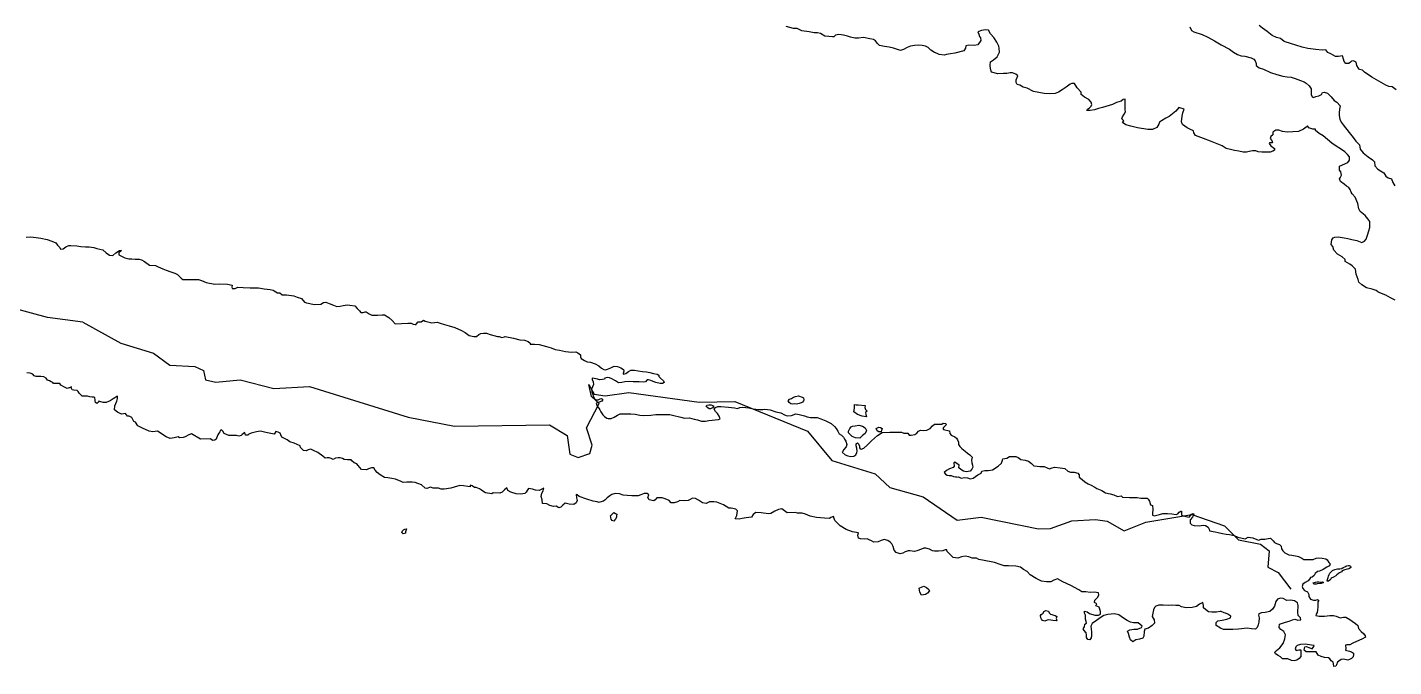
# Model space of a CAD drawing. Header units: metres. Extents: x 13.21 to 19.52, y 42.14 to 46.62.
# Drawn here: x 17.4799 to 17.7594, y 42.6868 to 42.8175 of the extents above; entities that cross this region are included whole.
import ezdxf

# ---------------------------------------------------------------- set-up
doc = ezdxf.new("R2010")
doc.units = ezdxf.units.M
doc.header["$MEASUREMENT"] = 0
doc.layers.add('CESTE', color=5, linetype='Continuous')
doc.layers.add('hr', color=9, linetype='Continuous')

msp = doc.modelspace()

# ---------------------------------------------------------------- linework, layer by layer
at = {"layer": 'CESTE'}
for points in [[(17.49119, 42.75725), (17.48397, 42.75814), (17.47258, 42.76123)], [(17.49119, 42.75725), (17.49899, 42.75294), (17.50565, 42.75087), (17.50902, 42.74841), (17.5141, 42.74813), (17.51591, 42.74732), (17.5163, 42.7454), (17.51841, 42.74493), (17.52342, 42.7454), (17.5303, 42.74366), (17.53757, 42.74408), (17.55778, 42.73778), (17.56724, 42.73596), (17.58667, 42.73623), (17.59028, 42.73406), (17.59085, 42.73023), (17.59254, 42.72957), (17.59495, 42.73035), (17.59543, 42.7321), (17.59423, 42.7356), (17.59685, 42.74058), (17.59526, 42.74199), (17.59469, 42.74449), (17.59583, 42.74253), (17.59808, 42.74213), (17.60293, 42.74281), (17.6173, 42.74085), (17.62456, 42.74099), (17.63946, 42.73491), (17.64443, 42.7289), (17.65329, 42.7262), (17.65628, 42.72343), (17.6631, 42.72151), (17.67006, 42.71675), (17.67496, 42.71734), (17.68673, 42.71498), (17.68917, 42.715), (17.6935, 42.71658), (17.69837, 42.71688), (17.70076, 42.71653), (17.70425, 42.71453), (17.70869, 42.71632), (17.71806, 42.71786), (17.72473, 42.71556), (17.7276, 42.71268), (17.73211, 42.71181), (17.7339, 42.71048), (17.73363, 42.70711), (17.73576, 42.70604), (17.73831, 42.70264)]]:
    msp.add_lwpolyline(points, dxfattribs=at)
at = {"layer": 'hr'}
for points in [[(17.75966, 42.76175), (17.75873, 42.7622), (17.75775, 42.76274), (17.75652, 42.76319), (17.75609, 42.76342), (17.75578, 42.76369), (17.75498, 42.76396), (17.75381, 42.76427), (17.75288, 42.76482), (17.75221, 42.7654), (17.75208, 42.76595), (17.75171, 42.76703), (17.75158, 42.76803), (17.7509, 42.76871), (17.75041, 42.76907), (17.74942, 42.76961), (17.74942, 42.77002), (17.7488, 42.77056), (17.74788, 42.77114), (17.74714, 42.77196), (17.74689, 42.77271), (17.74658, 42.77307), (17.7467, 42.77402), (17.74701, 42.77447), (17.74731, 42.77461), (17.74799, 42.7747), (17.74922, 42.77448), (17.74996, 42.77434), (17.75082, 42.77412), (17.7518, 42.77389), (17.75285, 42.77353), (17.7534, 42.77376), (17.75377, 42.77421), (17.75401, 42.77498), (17.75425, 42.77589), (17.7545, 42.77657), (17.75449, 42.77721), (17.75449, 42.77779), (17.75406, 42.77838), (17.7535, 42.77906), (17.75252, 42.77983), (17.75227, 42.78042), (17.75202, 42.78146), (17.75146, 42.78277), (17.75084, 42.78347), (17.75066, 42.78383), (17.75047, 42.78433), (17.75022, 42.78474), (17.74973, 42.78505), (17.74924, 42.78541), (17.7485, 42.78596), (17.74831, 42.7865), (17.74843, 42.78673), (17.74868, 42.78727), (17.74855, 42.78795), (17.7483, 42.78831), (17.7483, 42.78876), (17.7483, 42.78913), (17.75002, 42.78985), (17.75032, 42.79035), (17.75032, 42.79099), (17.74995, 42.79153), (17.74939, 42.79207), (17.74847, 42.79266), (17.74761, 42.7932), (17.74668, 42.79383), (17.74495, 42.7953), (17.74415, 42.7958), (17.74335, 42.79643), (17.74335, 42.79666), (17.74286, 42.79665), (17.742, 42.79692), (17.74175, 42.79733), (17.74144, 42.7971), (17.74089, 42.79665), (17.73991, 42.79619), (17.73757, 42.79605), (17.73659, 42.79623), (17.73585, 42.7965), (17.73529, 42.7965), (17.73462, 42.79605), (17.73462, 42.7955), (17.73425, 42.79519), (17.73407, 42.79478), (17.73444, 42.79433), (17.73457, 42.79396), (17.73451, 42.79387), (17.73395, 42.79392), (17.73389, 42.79378), (17.73426, 42.79328), (17.735, 42.7927), (17.735, 42.79238), (17.73464, 42.79215), (17.73408, 42.79201), (17.73335, 42.79197), (17.73242, 42.79201), (17.73162, 42.79205), (17.73119, 42.79223), (17.73045, 42.79228), (17.72978, 42.79214), (17.72923, 42.79196), (17.72855, 42.792), (17.72769, 42.79218), (17.72683, 42.79232), (17.72596, 42.79249), (17.7251, 42.79276), (17.7243, 42.79326), (17.7219, 42.79423), (17.72048, 42.79477), (17.71882, 42.7954), (17.71851, 42.7959), (17.71844, 42.79635), (17.71764, 42.79666), (17.71709, 42.79698), (17.71616, 42.79766), (17.71598, 42.7982), (17.71609, 42.79933), (17.71621, 42.80001), (17.71652, 42.80074), (17.71541, 42.80114), (17.7148, 42.80037), (17.71345, 42.79928), (17.71278, 42.79896), (17.71186, 42.79837), (17.71149, 42.79814), (17.7113, 42.79773), (17.71088, 42.79701), (17.71002, 42.79664), (17.7091, 42.79664), (17.70694, 42.79695), (17.70559, 42.79731), (17.70454, 42.79758), (17.70386, 42.79803), (17.70417, 42.7984), (17.70374, 42.7988), (17.70392, 42.79921), (17.70422, 42.79976), (17.70447, 42.80021), (17.70446, 42.80066), (17.70446, 42.8013), (17.70446, 42.80216), (17.70445, 42.80284), (17.70402, 42.80274), (17.7036, 42.80238), (17.70267, 42.80211), (17.70182, 42.8017), (17.69979, 42.80108), (17.69899, 42.80094), (17.69819, 42.80062), (17.69727, 42.80048), (17.69659, 42.80048), (17.69672, 42.80075), (17.69714, 42.80103), (17.69751, 42.80139), (17.69763, 42.80175), (17.69751, 42.80221), (17.69701, 42.80275), (17.69615, 42.8032), (17.69541, 42.80379), (17.69541, 42.80428), (17.6946, 42.80514), (17.69405, 42.806), (17.69355, 42.806), (17.69318, 42.80591), (17.69239, 42.80527), (17.69153, 42.80473), (17.69079, 42.80423), (17.69012, 42.804), (17.68889, 42.8039), (17.68784, 42.80399), (17.68569, 42.80439), (17.68439, 42.80507), (17.68359, 42.80529), (17.68291, 42.80565), (17.68236, 42.80583), (17.68217, 42.80624), (17.68217, 42.80678), (17.68247, 42.8076), (17.6821, 42.80796), (17.68136, 42.80819), (17.68093, 42.80819), (17.68026, 42.80805), (17.67952, 42.80805), (17.67841, 42.808), (17.67712, 42.80833), (17.67687, 42.80901), (17.6768, 42.80978), (17.67686, 42.81046), (17.67748, 42.81087), (17.67827, 42.81146), (17.6787, 42.81241), (17.67869, 42.81327), (17.67857, 42.81368), (17.67819, 42.81445), (17.67757, 42.81544), (17.67689, 42.81617), (17.67646, 42.81689), (17.67584, 42.81702), (17.67505, 42.81684), (17.67431, 42.81657), (17.6745, 42.81612), (17.67462, 42.81562), (17.67487, 42.81535), (17.67493, 42.8148), (17.67432, 42.8139), (17.67352, 42.8138), (17.67248, 42.81385), (17.67186, 42.81371), (17.6718, 42.81325), (17.67144, 42.81271), (17.66959, 42.81225), (17.66867, 42.81207), (17.66787, 42.81198), (17.66744, 42.81179), (17.6664, 42.81197), (17.66597, 42.81215), (17.66541, 42.81238), (17.66467, 42.81283), (17.66411, 42.81337), (17.66356, 42.81364), (17.66294, 42.81382), (17.6622, 42.81386), (17.66134, 42.81381), (17.66054, 42.81367), (17.65981, 42.8134), (17.65907, 42.81299), (17.65846, 42.81276), (17.65704, 42.81323), (17.65618, 42.81346), (17.65519, 42.81355), (17.65415, 42.81381), (17.65377, 42.81422), (17.65334, 42.81476), (17.65297, 42.81499), (17.65223, 42.81517), (17.65088, 42.81544), (17.64989, 42.8153), (17.64916, 42.81529), (17.64823, 42.81552), (17.64762, 42.8157), (17.64681, 42.81588), (17.64583, 42.81601), (17.64521, 42.81592), (17.64485, 42.81555), (17.64454, 42.81555), (17.6438, 42.81564), (17.643, 42.81573), (17.64208, 42.81622), (17.64152, 42.8164), (17.64084, 42.8164), (17.6398, 42.81658), (17.63832, 42.8168), (17.63733, 42.81725), (17.63659, 42.81729), (17.63512, 42.81767)], [(17.71767, 42.81759), (17.71798, 42.81686), (17.71848, 42.81659), (17.7202, 42.81605), (17.72137, 42.81551), (17.72273, 42.81477), (17.72409, 42.81391), (17.72581, 42.81305), (17.72662, 42.81242), (17.72742, 42.81197), (17.72816, 42.8117), (17.7289, 42.81161), (17.73019, 42.8113), (17.73074, 42.81098), (17.73105, 42.81067), (17.73124, 42.81012), (17.73124, 42.80967), (17.73186, 42.80922), (17.73272, 42.80895), (17.73414, 42.80827), (17.73549, 42.80787), (17.73666, 42.80755), (17.73759, 42.80738), (17.73839, 42.80733), (17.73919, 42.80706), (17.7403, 42.80666), (17.74103, 42.80639), (17.74147, 42.80607), (17.74208, 42.80557), (17.74246, 42.80496), (17.74246, 42.80428), (17.74246, 42.80379), (17.74271, 42.80329), (17.74295, 42.80315), (17.74345, 42.80334), (17.74406, 42.80352), (17.74461, 42.80379), (17.7448, 42.8042), (17.74516, 42.80425), (17.74584, 42.80407), (17.74658, 42.8033), (17.7472, 42.80257), (17.74776, 42.80221), (17.74844, 42.80144), (17.74831, 42.80076), (17.74819, 42.80004), (17.7482, 42.79945), (17.74832, 42.79873), (17.74863, 42.79809), (17.749, 42.79755), (17.75024, 42.79601), (17.75111, 42.79497), (17.7516, 42.7942), (17.75234, 42.79348), (17.75253, 42.79258), (17.75309, 42.79181), (17.75413, 42.79099), (17.75506, 42.79041), (17.75543, 42.78998), (17.75549, 42.78916), (17.75611, 42.78853), (17.75667, 42.78817), (17.75734, 42.78776), (17.75778, 42.78704), (17.75821, 42.78672), (17.75895, 42.7865), (17.7592, 42.78577), (17.75963, 42.7851)], [(17.75986, 42.80471), (17.75906, 42.80534), (17.75838, 42.80538), (17.75777, 42.80565), (17.75487, 42.80732), (17.75339, 42.80832), (17.75296, 42.80877), (17.7524, 42.8089), (17.75216, 42.80917), (17.75185, 42.80972), (17.75166, 42.81035), (17.75117, 42.81062), (17.75074, 42.81057), (17.75055, 42.81039), (17.75018, 42.81012), (17.74957, 42.81012), (17.74926, 42.81053), (17.74907, 42.81098), (17.74889, 42.81166), (17.74809, 42.81152), (17.74747, 42.81152), (17.74649, 42.81206), (17.74587, 42.81233), (17.7455, 42.81287), (17.74476, 42.81285), (17.74341, 42.81298), (17.74181, 42.81316), (17.74064, 42.81343), (17.73934, 42.81383), (17.73848, 42.81415), (17.73694, 42.8146), (17.7362, 42.81523), (17.7354, 42.81545), (17.73454, 42.81586), (17.73349, 42.81663), (17.7325, 42.81731), (17.73188, 42.81785)], [(17.47963, 42.77462), (17.48054, 42.77466), (17.48164, 42.77453), (17.48259, 42.77439), (17.48394, 42.77412), (17.48489, 42.7738), (17.48566, 42.77342), (17.48605, 42.77293), (17.48648, 42.77247), (17.48663, 42.77215), (17.4872, 42.77223), (17.48772, 42.77262), (17.48834, 42.77287), (17.48877, 42.7729), (17.48997, 42.7728), (17.49078, 42.7727), (17.49174, 42.77264), (17.49251, 42.77264), (17.49346, 42.77247), (17.4941, 42.77228), (17.49528, 42.77199), (17.49599, 42.77142), (17.49669, 42.77091), (17.49732, 42.77085), (17.49794, 42.77137), (17.49872, 42.77184), (17.49911, 42.77184), (17.49856, 42.77137), (17.49857, 42.77097), (17.49927, 42.77063), (17.49982, 42.77034), (17.50061, 42.77017), (17.50123, 42.77018), (17.50193, 42.77012), (17.50272, 42.77013), (17.50319, 42.76996), (17.50381, 42.76961), (17.50484, 42.76887), (17.50609, 42.76882), (17.50664, 42.76853), (17.50758, 42.76813), (17.50828, 42.76785), (17.50922, 42.76751), (17.51001, 42.76722), (17.51055, 42.76694), (17.51095, 42.76653), (17.51134, 42.76619), (17.51166, 42.76596), (17.51369, 42.76597), (17.51486, 42.76592), (17.51549, 42.76575), (17.51643, 42.76535), (17.51823, 42.76501), (17.51916, 42.76507), (17.5208, 42.76502), (17.52174, 42.76479), (17.52167, 42.76439), (17.52175, 42.7641), (17.52237, 42.76411), (17.52292, 42.7644), (17.52401, 42.76429), (17.52542, 42.76423), (17.52714, 42.76427), (17.52831, 42.76404), (17.52956, 42.76388), (17.53011, 42.76376), (17.53066, 42.76342), (17.53105, 42.76319), (17.53152, 42.76319), (17.53199, 42.76279), (17.53285, 42.7628), (17.53434, 42.76257), (17.53504, 42.76234), (17.53591, 42.76206), (17.53654, 42.76131), (17.53693, 42.76114), (17.53857, 42.76086), (17.5399, 42.76087), (17.54044, 42.76121), (17.54095, 42.76132), (17.54162, 42.76103), (17.54248, 42.76069), (17.54314, 42.76043), (17.54385, 42.76049), (17.54443, 42.76064), (17.54525, 42.76076), (17.5458, 42.7607), (17.54686, 42.76053), (17.54733, 42.76002), (17.5478, 42.75956), (17.54808, 42.75922), (17.54854, 42.75919), (17.54897, 42.75933), (17.54917, 42.75931), (17.54976, 42.75891), (17.55031, 42.75862), (17.55148, 42.75862), (17.55242, 42.75869), (17.55292, 42.75869), (17.55383, 42.75817), (17.55449, 42.75756), (17.55508, 42.7569), (17.5577, 42.75699), (17.5584, 42.757), (17.5588, 42.7568), (17.55919, 42.75671), (17.55938, 42.75674), (17.55942, 42.7568), (17.55981, 42.75726), (17.56039, 42.75732), (17.5609, 42.75761), (17.56121, 42.75744), (17.56203, 42.75724), (17.56258, 42.7571), (17.56371, 42.75725), (17.5643, 42.75702), (17.56516, 42.75676), (17.56618, 42.75645), (17.56728, 42.75614), (17.56865, 42.75549), (17.56939, 42.75509), (17.57026, 42.75449), (17.57116, 42.75427), (17.57174, 42.75427), (17.57221, 42.75467), (17.57264, 42.75491), (17.57318, 42.75496), (17.57381, 42.75494), (17.57455, 42.75471), (17.576, 42.75431), (17.57639, 42.75426), (17.57694, 42.75409), (17.57748, 42.75423), (17.5776, 42.75429), (17.57928, 42.75394), (17.58057, 42.7536), (17.58159, 42.75351), (17.58229, 42.75329), (17.58269, 42.75291), (17.58273, 42.75271), (17.58363, 42.75274), (17.58453, 42.75266), (17.58609, 42.75223), (17.58703, 42.75195), (17.58781, 42.75161), (17.58875, 42.75149), (17.58992, 42.75125), (17.59114, 42.75109), (17.59203, 42.75112), (17.5925, 42.75092), (17.59298, 42.75057), (17.59298, 42.75011), (17.59318, 42.74977), (17.59384, 42.7494), (17.59435, 42.74914), (17.59506, 42.74903), (17.59603, 42.74869), (17.59674, 42.74826), (17.59733, 42.7478), (17.59776, 42.74754), (17.59815, 42.74745), (17.59854, 42.7476), (17.59924, 42.7479), (17.5999, 42.7482), (17.60057, 42.74814), (17.60127, 42.74785), (17.60178, 42.74754), (17.60186, 42.74717), (17.60171, 42.7467), (17.60171, 42.74656), (17.60226, 42.74674), (17.60284, 42.74714), (17.60331, 42.7474), (17.60405, 42.7474), (17.60483, 42.74729), (17.60569, 42.74715), (17.60651, 42.74704), (17.60722, 42.7469), (17.60792, 42.74675), (17.6087, 42.74656), (17.60905, 42.74636), (17.60906, 42.7461), (17.60941, 42.74578), (17.61, 42.74521), (17.61012, 42.74489), (17.60981, 42.74466), (17.60934, 42.74469), (17.60844, 42.74486), (17.60785, 42.74511), (17.60742, 42.74528), (17.60691, 42.7454), (17.60668, 42.74545), (17.60656, 42.74537), (17.60633, 42.74499), (17.60586, 42.74493), (17.605, 42.74499), (17.60379, 42.74504), (17.60301, 42.74507), (17.60211, 42.74504), (17.60145, 42.74486), (17.60078, 42.7448), (17.6002, 42.7452), (17.59945, 42.74563), (17.59894, 42.74586), (17.59847, 42.74589), (17.59801, 42.74574), (17.59789, 42.74554), (17.59754, 42.74548), (17.59699, 42.74545), (17.59625, 42.74562), (17.59543, 42.74576), (17.59543, 42.74547), (17.59563, 42.74499), (17.59567, 42.74444), (17.59548, 42.74398), (17.59529, 42.74349), (17.59533, 42.74297), (17.59545, 42.7426), (17.59569, 42.74196), (17.59596, 42.7415), (17.5962, 42.74136), (17.59663, 42.74136), (17.59706, 42.74154), (17.59729, 42.74159), (17.59749, 42.74148), (17.59753, 42.74125), (17.59737, 42.74105), (17.59683, 42.74084), (17.59644, 42.74073), (17.59624, 42.74066), (17.5964, 42.74005), (17.59676, 42.73965), (17.59695, 42.7393), (17.59719, 42.7389), (17.59747, 42.7385), (17.59759, 42.73824), (17.5979, 42.7379), (17.59837, 42.73761), (17.59868, 42.73753), (17.59927, 42.73753), (17.59989, 42.73776), (17.60059, 42.73819), (17.60114, 42.73846), (17.60172, 42.73846), (17.60332, 42.73849), (17.60422, 42.73841), (17.60512, 42.73821), (17.6059, 42.73813), (17.60739, 42.73819), (17.6084, 42.73831), (17.61129, 42.73836), (17.61184, 42.73819), (17.61356, 42.73779), (17.6143, 42.73756), (17.61532, 42.73765), (17.61626, 42.73737), (17.61692, 42.73726), (17.61774, 42.737), (17.61856, 42.737), (17.61926, 42.73709), (17.62122, 42.7373), (17.62161, 42.73742), (17.62137, 42.73802), (17.62105, 42.73851), (17.62066, 42.73894), (17.62038, 42.7394), (17.62061, 42.7398), (17.62112, 42.73995), (17.62175, 42.73995), (17.62331, 42.73985), (17.62452, 42.73969), (17.62511, 42.73957), (17.62561, 42.7398), (17.62624, 42.73983), (17.62745, 42.73967), (17.62831, 42.73947), (17.6294, 42.73938), (17.6303, 42.73939), (17.63073, 42.73945), (17.63183, 42.73928), (17.63296, 42.73888), (17.63398, 42.73865), (17.63472, 42.73825), (17.63527, 42.73805), (17.63617, 42.73814), (17.63706, 42.73847), (17.63777, 42.73833), (17.63882, 42.73808), (17.63937, 42.73785), (17.64007, 42.73773), (17.64144, 42.73771), (17.64218, 42.73748), (17.6432, 42.73705), (17.64426, 42.73651), (17.64497, 42.73591), (17.64532, 42.73545), (17.64563, 42.7349), (17.64595, 42.73441), (17.64638, 42.7341), (17.64681, 42.7337), (17.64705, 42.73332), (17.64729, 42.73289), (17.64749, 42.73223), (17.64733, 42.73171), (17.64691, 42.73116), (17.6466, 42.73073), (17.64652, 42.73066), (17.64715, 42.73008), (17.64773, 42.72989), (17.64832, 42.72977), (17.6489, 42.7298), (17.64937, 42.73006), (17.64956, 42.73058), (17.6496, 42.73087), (17.64952, 42.73147), (17.6494, 42.73193), (17.64944, 42.73237), (17.64971, 42.73257), (17.64991, 42.73231), (17.65006, 42.73185), (17.6501, 42.73153), (17.65022, 42.7313), (17.65046, 42.73122), (17.651, 42.73148), (17.65166, 42.73208), (17.65252, 42.73298), (17.65376, 42.73405), (17.6547, 42.73468), (17.6563, 42.73475), (17.65868, 42.73472), (17.65919, 42.73455), (17.65997, 42.73453), (17.66024, 42.73411), (17.66067, 42.73411), (17.66141, 42.73426), (17.66184, 42.73455), (17.66215, 42.73495), (17.66258, 42.73515), (17.66309, 42.73507), (17.66383, 42.73513), (17.66453, 42.7355), (17.66504, 42.73605), (17.66546, 42.73634), (17.66613, 42.73637), (17.66691, 42.73638), (17.66718, 42.73658), (17.66769, 42.73652), (17.66788, 42.73632), (17.66757, 42.73592), (17.6673, 42.73569), (17.66715, 42.73545), (17.66727, 42.73525), (17.66754, 42.73517), (17.66816, 42.73505), (17.66848, 42.73503), (17.6686, 42.73448), (17.66883, 42.73414), (17.66958, 42.73376), (17.66993, 42.73348), (17.67013, 42.73313), (17.67036, 42.7327), (17.67037, 42.73221), (17.67064, 42.73181), (17.67099, 42.73141), (17.6717, 42.73086), (17.67221, 42.7304), (17.67268, 42.73006), (17.67311, 42.7296), (17.673, 42.72899), (17.67304, 42.72848), (17.6732, 42.72796), (17.67328, 42.72756), (17.67305, 42.72715), (17.6727, 42.72672), (17.67188, 42.7266), (17.67133, 42.72672), (17.67082, 42.72706), (17.67043, 42.72746), (17.67047, 42.72798), (17.66956, 42.72861), (17.66941, 42.72847), (17.66945, 42.72778), (17.66926, 42.72749), (17.66848, 42.72725), (17.66789, 42.72691), (17.66743, 42.72647), (17.6677, 42.72613), (17.66802, 42.72596), (17.66845, 42.72584), (17.66884, 42.72585), (17.66931, 42.72565), (17.66993, 42.72562), (17.66982, 42.72553), (17.67032, 42.7256), (17.67087, 42.72532), (17.67165, 42.72546), (17.6722, 42.72538), (17.67271, 42.72521), (17.67337, 42.72535), (17.6743, 42.72599), (17.675, 42.72637), (17.67508, 42.72677), (17.6757, 42.72686), (17.67641, 42.72686), (17.6773, 42.72704), (17.67847, 42.72779), (17.67913, 42.72842), (17.67936, 42.72903), (17.67944, 42.72929), (17.68026, 42.72943), (17.6808, 42.72972), (17.68143, 42.72978), (17.68205, 42.72978), (17.68256, 42.72953), (17.68307, 42.72915), (17.68401, 42.72898), (17.68463, 42.72878), (17.68526, 42.72831), (17.68577, 42.72782), (17.68644, 42.72779), (17.68698, 42.72768), (17.68788, 42.72768), (17.68847, 42.7274), (17.68898, 42.72725), (17.68948, 42.72743), (17.68995, 42.72754), (17.69116, 42.72743), (17.6921, 42.72732), (17.69273, 42.72672), (17.69324, 42.72655), (17.69402, 42.72655), (17.69472, 42.72632), (17.69503, 42.72597), (17.695, 42.72551), (17.69566, 42.72506), (17.69621, 42.72454), (17.69684, 42.72417), (17.69746, 42.72391), (17.69821, 42.72351), (17.69864, 42.72322), (17.69966, 42.72283), (17.70044, 42.72235), (17.70138, 42.72215), (17.70212, 42.72192), (17.70286, 42.72155), (17.70364, 42.72172), (17.70388, 42.72141), (17.70532, 42.72138), (17.70692, 42.72139), (17.70767, 42.72124), (17.70892, 42.72122), (17.70915, 42.72105), (17.70943, 42.72061), (17.70962, 42.7199), (17.71002, 42.71972), (17.7101, 42.71892), (17.71006, 42.71817), (17.71002, 42.71777), (17.71034, 42.71765), (17.71143, 42.71789), (17.71213, 42.71809), (17.71307, 42.71809), (17.71401, 42.71805), (17.71486, 42.71788), (17.71522, 42.718), (17.71549, 42.71834), (17.71584, 42.71857), (17.71599, 42.71857), (17.71596, 42.71814), (17.71596, 42.71774), (17.71686, 42.71748), (17.71752, 42.71734), (17.71783, 42.71766), (17.71799, 42.71797), (17.71838, 42.71809), (17.7185, 42.71786), (17.71822, 42.71734), (17.71776, 42.71682), (17.71772, 42.71613), (17.71807, 42.71581), (17.71858, 42.71564), (17.7196, 42.71559), (17.72038, 42.71573), (17.72089, 42.71562), (17.72143, 42.71533), (17.72159, 42.71487), (17.72167, 42.71456), (17.72284, 42.71433), (17.72347, 42.71419), (17.72433, 42.71402), (17.72507, 42.71385), (17.72581, 42.71382), (17.72671, 42.71362), (17.72749, 42.71328), (17.72898, 42.71292), (17.7296, 42.71324), (17.73058, 42.71315), (17.73136, 42.71278), (17.73171, 42.71261), (17.73226, 42.71284), (17.73304, 42.71284), (17.73366, 42.71296), (17.73417, 42.71305), (17.73468, 42.71253), (17.73499, 42.71218), (17.73542, 42.71198), (17.73601, 42.71173), (17.73632, 42.71141), (17.73644, 42.71089), (17.73668, 42.71046), (17.73707, 42.71006), (17.73789, 42.70966), (17.73856, 42.70957), (17.73961, 42.7094), (17.73988, 42.7093), (17.74059, 42.70896), (17.74098, 42.70867), (17.7418, 42.7087), (17.74289, 42.7087), (17.74348, 42.70894), (17.74406, 42.70902), (17.74476, 42.70897), (17.74547, 42.70885), (17.74574, 42.7086), (17.74609, 42.70811), (17.74637, 42.70782), (17.74621, 42.70742), (17.74571, 42.7071), (17.74497, 42.70664), (17.74419, 42.70632), (17.7438, 42.70623), (17.74333, 42.70583), (17.7431, 42.70542), (17.74267, 42.70508), (17.74236, 42.70502), (17.74217, 42.70464), (17.74189, 42.70433), (17.74127, 42.70398), (17.74077, 42.70363), (17.74065, 42.7032), (17.74077, 42.70274), (17.74112, 42.70234), (17.74175, 42.70211), (17.74202, 42.70154), (17.74202, 42.7011), (17.74234, 42.70061), (17.74296, 42.70036), (17.74347, 42.70036), (17.74378, 42.70053), (17.74402, 42.7003), (17.74386, 42.70004), (17.74386, 42.69961), (17.74387, 42.69899), (17.74375, 42.6983), (17.74368, 42.69784), (17.74352, 42.69752), (17.74345, 42.69726), (17.74411, 42.69709), (17.74524, 42.69712), (17.74629, 42.69721), (17.74704, 42.69724), (17.74762, 42.6971), (17.7484, 42.69673), (17.74911, 42.69687), (17.74961, 42.6969), (17.75039, 42.69644), (17.7509, 42.6961), (17.75153, 42.69558), (17.75204, 42.69521), (17.75216, 42.69458), (17.75271, 42.69394), (17.75325, 42.69349), (17.75353, 42.69311), (17.75361, 42.69282), (17.75283, 42.69239), (17.75178, 42.69193), (17.751, 42.69161), (17.75041, 42.69126), (17.74979, 42.69126), (17.74952, 42.69115), (17.74956, 42.69047), (17.74952, 42.69018), (17.75034, 42.68998), (17.75077, 42.68981), (17.75116, 42.68952), (17.75116, 42.68929), (17.75109, 42.6888), (17.75074, 42.68846), (17.75031, 42.68825), (17.74996, 42.68814), (17.7491, 42.68828), (17.74859, 42.68825), (17.74817, 42.68793), (17.74789, 42.68767), (17.74766, 42.68716), (17.74751, 42.6869), (17.74712, 42.68678), (17.74707, 42.68733), (17.747, 42.68773), (17.7466, 42.68796), (17.74629, 42.68836), (17.74602, 42.68856), (17.74524, 42.68868), (17.74453, 42.68885), (17.74395, 42.6891), (17.74351, 42.68982), (17.74145, 42.68982), (17.74105, 42.69016), (17.74109, 42.69059), (17.74117, 42.6908), (17.74148, 42.69088), (17.74218, 42.69065), (17.74269, 42.6904), (17.743, 42.69089), (17.74308, 42.69112), (17.74253, 42.6912), (17.74128, 42.6914), (17.74027, 42.69134), (17.73961, 42.69114), (17.73934, 42.69082), (17.73918, 42.69042), (17.73942, 42.6901), (17.73996, 42.69022), (17.74035, 42.69025), (17.74035, 42.68979), (17.74039, 42.68927), (17.7404, 42.68884), (17.74005, 42.68846), (17.73954, 42.68814), (17.73903, 42.688), (17.73849, 42.68803), (17.73771, 42.68837), (17.73661, 42.68837), (17.73622, 42.68877), (17.73575, 42.68906), (17.73517, 42.6894), (17.73505, 42.68975), (17.73536, 42.69006), (17.7361, 42.69064), (17.73676, 42.69154), (17.73707, 42.69246), (17.73726, 42.69332), (17.73686, 42.69395), (17.73628, 42.69435), (17.73596, 42.69476), (17.73604, 42.69545), (17.73725, 42.69585), (17.73799, 42.69609), (17.73865, 42.69638), (17.73912, 42.69646), (17.73978, 42.69629), (17.7404, 42.69638), (17.74033, 42.69678), (17.73985, 42.69727), (17.73977, 42.69793), (17.73985, 42.6993), (17.73969, 42.69985), (17.73906, 42.70022), (17.73824, 42.70036), (17.7375, 42.70033), (17.73676, 42.7007), (17.73621, 42.70076), (17.73559, 42.70061), (17.73528, 42.70012), (17.73497, 42.69917), (17.73458, 42.69851), (17.734, 42.69808), (17.73306, 42.69787), (17.73232, 42.69776), (17.73181, 42.69755), (17.73174, 42.69729), (17.73186, 42.69678), (17.73178, 42.69586), (17.73167, 42.69534), (17.73144, 42.69476), (17.73113, 42.69447), (17.73031, 42.69453), (17.72941, 42.69467), (17.72761, 42.69445), (17.72648, 42.69436), (17.72543, 42.69439), (17.72453, 42.69441), (17.72394, 42.69464), (17.72304, 42.69522), (17.72304, 42.69579), (17.72339, 42.69614), (17.72425, 42.69628), (17.72526, 42.69652), (17.726, 42.69678), (17.72604, 42.69712), (17.72545, 42.6975), (17.72498, 42.6977), (17.72467, 42.69781), (17.72409, 42.69804), (17.72385, 42.69807), (17.72315, 42.69789), (17.72217, 42.69789), (17.72147, 42.698), (17.72084, 42.69849), (17.72045, 42.69884), (17.72045, 42.6993), (17.72029, 42.6999), (17.71963, 42.69958), (17.71905, 42.69906), (17.71811, 42.69889), (17.7169, 42.69883), (17.71593, 42.699), (17.71546, 42.69929), (17.71479, 42.69926), (17.71401, 42.69934), (17.71335, 42.69927), (17.71218, 42.69932), (17.71132, 42.69932), (17.71073, 42.69914), (17.71046, 42.69886), (17.71023, 42.69837), (17.71008, 42.69773), (17.70996, 42.69704), (17.71036, 42.69635), (17.71044, 42.69569), (17.70993, 42.69517), (17.70919, 42.69462), (17.70849, 42.69442), (17.7083, 42.69396), (17.70827, 42.69301), (17.70803, 42.69263), (17.70737, 42.6924), (17.70659, 42.69225), (17.70597, 42.69185), (17.70554, 42.69225), (17.70534, 42.69283), (17.7051, 42.69355), (17.70494, 42.69403), (17.70537, 42.6943), (17.70619, 42.69444), (17.70693, 42.69444), (17.70775, 42.69476), (17.70794, 42.69508), (17.70708, 42.69571), (17.70615, 42.69574), (17.70556, 42.69588), (17.70486, 42.69619), (17.70407, 42.69671), (17.70317, 42.69737), (17.70223, 42.69757), (17.70091, 42.69746), (17.70005, 42.69726), (17.69951, 42.69689), (17.69857, 42.69625), (17.69768, 42.69558), (17.69741, 42.69504), (17.69749, 42.69452), (17.69757, 42.69386), (17.69757, 42.69317), (17.6975, 42.69268), (17.69719, 42.69227), (17.6968, 42.69236), (17.69652, 42.69276), (17.69652, 42.69328), (17.69648, 42.69371), (17.69605, 42.69414), (17.69585, 42.69452), (17.69612, 42.69489), (17.69616, 42.69549), (17.69655, 42.6957), (17.69643, 42.69604), (17.69635, 42.6965), (17.69631, 42.69696), (17.6963, 42.69731), (17.69615, 42.69774), (17.69614, 42.69811), (17.69665, 42.69797), (17.69716, 42.69768), (17.69822, 42.69731), (17.699, 42.69729), (17.69939, 42.69749), (17.69938, 42.69804), (17.69911, 42.69893), (17.69844, 42.69924), (17.69867, 42.69965), (17.69816, 42.69993), (17.69824, 42.70036), (17.69882, 42.70097), (17.69902, 42.70149), (17.69901, 42.70189), (17.69815, 42.70201), (17.6973, 42.70197), (17.6964, 42.70209), (17.69554, 42.70211), (17.69499, 42.70246), (17.69331, 42.70337), (17.69167, 42.70415), (17.69061, 42.70476), (17.68987, 42.70447), (17.68921, 42.70415), (17.68831, 42.70412), (17.68733, 42.70429), (17.68624, 42.70481), (17.68499, 42.70553), (17.68436, 42.70624), (17.68365, 42.70664), (17.68303, 42.7071), (17.68209, 42.70733), (17.6806, 42.70738), (17.67967, 42.70741), (17.67885, 42.7077), (17.67771, 42.70807), (17.67705, 42.70824), (17.67447, 42.70868), (17.674, 42.70896), (17.67314, 42.70896), (17.67244, 42.70925), (17.6717, 42.70936), (17.67095, 42.70921), (17.67018, 42.70895), (17.66928, 42.70912), (17.66849, 42.70984), (17.66802, 42.7103), (17.66798, 42.71064), (17.66759, 42.71064), (17.66716, 42.71044), (17.66623, 42.71041), (17.66544, 42.71041), (17.66501, 42.71049), (17.66443, 42.71081), (17.66365, 42.71098), (17.66326, 42.71098), (17.66279, 42.71077), (17.66185, 42.71047), (17.66135, 42.71035), (17.66041, 42.71044), (17.66006, 42.71043), (17.6594, 42.71029), (17.65893, 42.71), (17.65838, 42.70988), (17.6576, 42.71014), (17.65721, 42.71063), (17.65695, 42.71134), (17.65669, 42.71186), (17.65638, 42.71221), (17.65587, 42.71258), (17.65513, 42.71278), (17.65454, 42.71255), (17.65388, 42.71232), (17.65302, 42.71223), (17.65251, 42.71251), (17.65204, 42.71268), (17.65165, 42.71291), (17.65103, 42.71288), (17.65029, 42.71294), (17.64986, 42.71305), (17.64977, 42.71366), (17.64985, 42.71412), (17.64864, 42.71433), (17.64739, 42.71484), (17.64613, 42.71556), (17.64558, 42.71613), (17.64503, 42.71665), (17.64476, 42.71751), (17.64425, 42.71728), (17.64398, 42.71708), (17.64292, 42.71713), (17.64132, 42.7173), (17.63999, 42.71753), (17.63906, 42.71793), (17.63839, 42.71818), (17.63738, 42.71815), (17.63691, 42.71827), (17.63531, 42.71823), (17.63417, 42.71902), (17.63351, 42.71893), (17.63277, 42.71855), (17.63195, 42.71812), (17.63148, 42.718), (17.62996, 42.7182), (17.62886, 42.71828), (17.62832, 42.71791), (17.62801, 42.71733), (17.62692, 42.71724), (17.6261, 42.71709), (17.62544, 42.71692), (17.62462, 42.71703), (17.625, 42.7177), (17.62511, 42.71867), (17.62476, 42.71899), (17.62386, 42.71916), (17.62335, 42.71922), (17.6223, 42.71985), (17.62093, 42.72043), (17.62026, 42.72049), (17.61937, 42.72048), (17.61874, 42.72016), (17.618, 42.72031), (17.61714, 42.72079), (17.61651, 42.72119), (17.61593, 42.72122), (17.61546, 42.72093), (17.61507, 42.72073), (17.61425, 42.72067), (17.61335, 42.72078), (17.61285, 42.72046), (17.61218, 42.72029), (17.61156, 42.72026), (17.61113, 42.72074), (17.61034, 42.72112), (17.60972, 42.72129), (17.60913, 42.72131), (17.60866, 42.72127), (17.60831, 42.72089), (17.60804, 42.72066), (17.60707, 42.72089), (17.60679, 42.72135), (17.60698, 42.72192), (17.60663, 42.72221), (17.60604, 42.72221), (17.60538, 42.72192), (17.60484, 42.72169), (17.60351, 42.72174), (17.60257, 42.72179), (17.60175, 42.72185), (17.60101, 42.72213), (17.60011, 42.72219), (17.59945, 42.72201), (17.59898, 42.72172), (17.59844, 42.72129), (17.59809, 42.72092), (17.5977, 42.72063), (17.597, 42.72039), (17.5968, 42.72034), (17.59641, 42.72048), (17.59559, 42.72059), (17.59434, 42.72102), (17.59277, 42.72154), (17.59234, 42.72192), (17.59215, 42.72195), (17.59219, 42.72128), (17.59231, 42.72077), (17.59216, 42.7203), (17.59165, 42.71996), (17.59068, 42.71998), (17.58989, 42.72018), (17.58943, 42.71981), (17.58896, 42.7194), (17.58861, 42.71928), (17.58802, 42.7196), (17.58748, 42.71951), (17.58677, 42.71974), (17.58611, 42.72005), (17.58525, 42.72016), (17.58517, 42.72086), (17.585, 42.72157), (17.58512, 42.72224), (17.58535, 42.7227), (17.58554, 42.72325), (17.58507, 42.72304), (17.58453, 42.72281), (17.58382, 42.72284), (17.5832, 42.72306), (17.58238, 42.72321), (17.58211, 42.72283), (17.58188, 42.72246), (17.5816, 42.7222), (17.58078, 42.72205), (17.57985, 42.72212), (17.57879, 42.72246), (17.57812, 42.72283), (17.57793, 42.72335), (17.57746, 42.72294), (17.57696, 42.72248), (17.57653, 42.72222), (17.57512, 42.72233), (17.57489, 42.72213), (17.5736, 42.72235), (17.57301, 42.72267), (17.57278, 42.7229), (17.57234, 42.72313), (17.57164, 42.72338), (17.57133, 42.72338), (17.57082, 42.72372), (17.57047, 42.7239), (17.57047, 42.72358), (17.56996, 42.72361), (17.5691, 42.72378), (17.56836, 42.7238), (17.56719, 42.72348), (17.56649, 42.72325), (17.56512, 42.72306), (17.56454, 42.72305), (17.56399, 42.72331), (17.5629, 42.72328), (17.56235, 42.72348), (17.56161, 42.72322), (17.56126, 42.7233), (17.56051, 42.72399), (17.55977, 42.72424), (17.55922, 42.72444), (17.55855, 42.72453), (17.55746, 42.72447), (17.55676, 42.72441), (17.55633, 42.72463), (17.55519, 42.72512), (17.55445, 42.72526), (17.55363, 42.72537), (17.55293, 42.72546), (17.55206, 42.72597), (17.55143, 42.72649), (17.551, 42.72693), (17.55076, 42.72745), (17.55026, 42.72745), (17.54963, 42.72724), (17.54924, 42.72704), (17.54823, 42.72712), (17.54752, 42.72792), (17.54728, 42.72824), (17.54674, 42.72844), (17.54622, 42.72887), (17.54611, 42.72907), (17.54536, 42.7291), (17.5447, 42.72915), (17.54431, 42.72935), (17.54388, 42.72946), (17.54345, 42.72949), (17.5429, 42.7294), (17.5424, 42.72917), (17.542, 42.72934), (17.54161, 42.72948), (17.54118, 42.72948), (17.54079, 42.72939), (17.54032, 42.72982), (17.53926, 42.7306), (17.53836, 42.731), (17.53785, 42.73128), (17.53731, 42.73114), (17.53692, 42.73088), (17.53633, 42.73097), (17.5357, 42.73158), (17.53566, 42.73195), (17.53445, 42.73246), (17.53358, 42.73278), (17.533, 42.73315), (17.53229, 42.73349), (17.53194, 42.73372), (17.5317, 42.73415), (17.53154, 42.73452), (17.53115, 42.73475), (17.53072, 42.73484), (17.53045, 42.73455), (17.53037, 42.73432), (17.52967, 42.73443), (17.52861, 42.73469), (17.52752, 42.73491), (17.5267, 42.73479), (17.52565, 42.73453), (17.52518, 42.7343), (17.52498, 42.73412), (17.52448, 42.73412), (17.52432, 42.73464), (17.52381, 42.73423), (17.52358, 42.73403), (17.52311, 42.73391), (17.52264, 42.73403), (17.52104, 42.73406), (17.5201, 42.73446), (17.51982, 42.73492), (17.51959, 42.73521), (17.51932, 42.73509), (17.51924, 42.73478), (17.51901, 42.73452), (17.51885, 42.73417), (17.51855, 42.73351), (17.51851, 42.73328), (17.51824, 42.73307), (17.51777, 42.73299), (17.51726, 42.73336), (17.51531, 42.73329), (17.51342, 42.73438), (17.51288, 42.73417), (17.51214, 42.73374), (17.51171, 42.73361), (17.51097, 42.73355), (17.5107, 42.73378), (17.50992, 42.7336), (17.50906, 42.73342), (17.50824, 42.73379), (17.50651, 42.73491), (17.50553, 42.73479), (17.50479, 42.73496), (17.50342, 42.73556), (17.50244, 42.73604), (17.502, 42.73679), (17.50165, 42.73693), (17.50125, 42.73771), (17.50071, 42.73802), (17.50031, 42.73802), (17.49992, 42.73851), (17.49914, 42.73843), (17.49828, 42.73883), (17.49769, 42.73926), (17.49772, 42.7401), (17.49818, 42.74105), (17.49829, 42.74162), (17.49829, 42.74206), (17.4974, 42.74151), (17.49681, 42.74113), (17.496, 42.74078), (17.49537, 42.74078), (17.49467, 42.741), (17.49448, 42.74106), (17.49439, 42.74088), (17.49405, 42.74059), (17.49381, 42.74077), (17.49376, 42.74105), (17.49376, 42.74137), (17.49366, 42.74172), (17.49347, 42.74186), (17.49309, 42.74186), (17.49261, 42.74193), (17.49218, 42.74206), (17.49156, 42.7421), (17.49108, 42.7421), (17.49084, 42.74231), (17.49045, 42.74273), (17.49026, 42.74301), (17.49002, 42.74322), (17.48935, 42.74329), (17.48901, 42.74339), (17.48887, 42.74364), (17.48882, 42.74388), (17.48887, 42.74402), (17.48849, 42.74377), (17.48844, 42.74381), (17.48801, 42.74367), (17.48748, 42.74395), (17.48671, 42.74437), (17.48647, 42.74466), (17.48518, 42.74466), (17.48508, 42.74487), (17.4847, 42.74501), (17.48441, 42.74522), (17.48398, 42.74539), (17.48369, 42.74578), (17.48326, 42.74602), (17.48264, 42.74609), (17.48163, 42.74612), (17.48125, 42.74623), (17.48096, 42.74661), (17.48043, 42.74682), (17.47976, 42.74689)]]:
    msp.add_lwpolyline(points, dxfattribs=at)
for points in [[(17.63759, 42.74213), (17.63835, 42.74187), (17.63863, 42.74178), (17.63869, 42.74134), (17.63862, 42.74111), (17.63841, 42.74088), (17.63816, 42.74074), (17.63776, 42.74062), (17.63744, 42.74053), (17.6371, 42.74047), (17.63679, 42.74049), (17.63635, 42.74047), (17.63605, 42.74053), (17.63573, 42.74076), (17.6355, 42.7411), (17.63579, 42.74145), (17.63616, 42.74161), (17.63662, 42.74186), (17.637, 42.74203), (17.63759, 42.74213)], [(17.64939, 42.74032), (17.64982, 42.7403), (17.65123, 42.74021), (17.65115, 42.73978), (17.65131, 42.73935), (17.65163, 42.73901), (17.65131, 42.73878), (17.65139, 42.73832), (17.65151, 42.73788), (17.65062, 42.73797), (17.64968, 42.73834), (17.64893, 42.73888), (17.64904, 42.73966), (17.64904, 42.74035), (17.64939, 42.74032)], [(17.61999, 42.73971), (17.61962, 42.73953), (17.61931, 42.73951), (17.61903, 42.73972), (17.61875, 42.73997), (17.61887, 42.74024), (17.61927, 42.74029), (17.61971, 42.74029), (17.62009, 42.7402), (17.62028, 42.74007), (17.61999, 42.73971)], [(17.64919, 42.736), (17.64992, 42.73618), (17.65071, 42.73595), (17.65125, 42.73561), (17.65153, 42.73509), (17.65126, 42.73446), (17.65072, 42.73402), (17.65017, 42.73353), (17.64927, 42.73359), (17.64857, 42.73387), (17.64782, 42.73456), (17.64786, 42.73494), (17.64813, 42.73551), (17.64836, 42.7358), (17.64864, 42.73595), (17.64919, 42.736)], [(17.65351, 42.73545), (17.65377, 42.73562), (17.65401, 42.73572), (17.65439, 42.73567), (17.65474, 42.73545), (17.65467, 42.73524), (17.65461, 42.73505), (17.65454, 42.7348), (17.65405, 42.7348), (17.65373, 42.73503), (17.65351, 42.73545)], [(17.59983, 42.71828), (17.6002, 42.71812), (17.60042, 42.71794), (17.60036, 42.7176), (17.60036, 42.71739), (17.60021, 42.71702), (17.60005, 42.71679), (17.59984, 42.71654), (17.59952, 42.71667), (17.5993, 42.71693), (17.59924, 42.71718), (17.59922, 42.71738), (17.59918, 42.71759), (17.59933, 42.71782), (17.59983, 42.71828)], [(17.55745, 42.71497), (17.55721, 42.71437), (17.55721, 42.71407), (17.55671, 42.71395), (17.55649, 42.71421), (17.55661, 42.71453), (17.55683, 42.71478), (17.55711, 42.71492), (17.55745, 42.71497)], [(17.7498, 42.70741), (17.7501, 42.70745), (17.75028, 42.70743), (17.75054, 42.70734), (17.75063, 42.7072), (17.75062, 42.70707), (17.75052, 42.70696), (17.75021, 42.70678), (17.74965, 42.70664), (17.74936, 42.7066), (17.74884, 42.70634), (17.74868, 42.70614), (17.74829, 42.70594), (17.74807, 42.70581), (17.74776, 42.70558), (17.7475, 42.70533), (17.74704, 42.70505), (17.7466, 42.70487), (17.74651, 42.70464), (17.74632, 42.70448), (17.74601, 42.70429), (17.74576, 42.70423), (17.74582, 42.70459), (17.74594, 42.70499), (17.74602, 42.7053), (17.74616, 42.70564), (17.74632, 42.7059), (17.7466, 42.70617), (17.74688, 42.70644), (17.74732, 42.70665), (17.74784, 42.70675), (17.74834, 42.7068), (17.74874, 42.70685), (17.74906, 42.70703), (17.74934, 42.70719), (17.74956, 42.7073), (17.7498, 42.70741)], [(17.74498, 42.70397), (17.74452, 42.70377), (17.74424, 42.70375), (17.74374, 42.7037), (17.7435, 42.70363), (17.74306, 42.70364), (17.74288, 42.70392), (17.7434, 42.70406), (17.74371, 42.70411), (17.74408, 42.70411), (17.7444, 42.70409), (17.74474, 42.70415), (17.74498, 42.70397)], [(17.66291, 42.70313), (17.66322, 42.70322), (17.66377, 42.70299), (17.66428, 42.70256), (17.66443, 42.70227), (17.66401, 42.70181), (17.66358, 42.70155), (17.66276, 42.70143), (17.66241, 42.70198), (17.66232, 42.70284), (17.66291, 42.70313)], [(17.68766, 42.69769), (17.68781, 42.69808), (17.68819, 42.69824), (17.68877, 42.69815), (17.68887, 42.69779), (17.68918, 42.69753), (17.6894, 42.69742), (17.68984, 42.6973), (17.69013, 42.69722), (17.69043, 42.69701), (17.69033, 42.69664), (17.69044, 42.69612), (17.68965, 42.69619), (17.68921, 42.69632), (17.68881, 42.69636), (17.68845, 42.69632), (17.68801, 42.69611), (17.68754, 42.69623), (17.68729, 42.69649), (17.68716, 42.69673), (17.6871, 42.69721), (17.68722, 42.69746), (17.68766, 42.69769)]]:
    msp.add_lwpolyline(points, close=True, dxfattribs=at)

doc.saveas('drawing.dxf')
